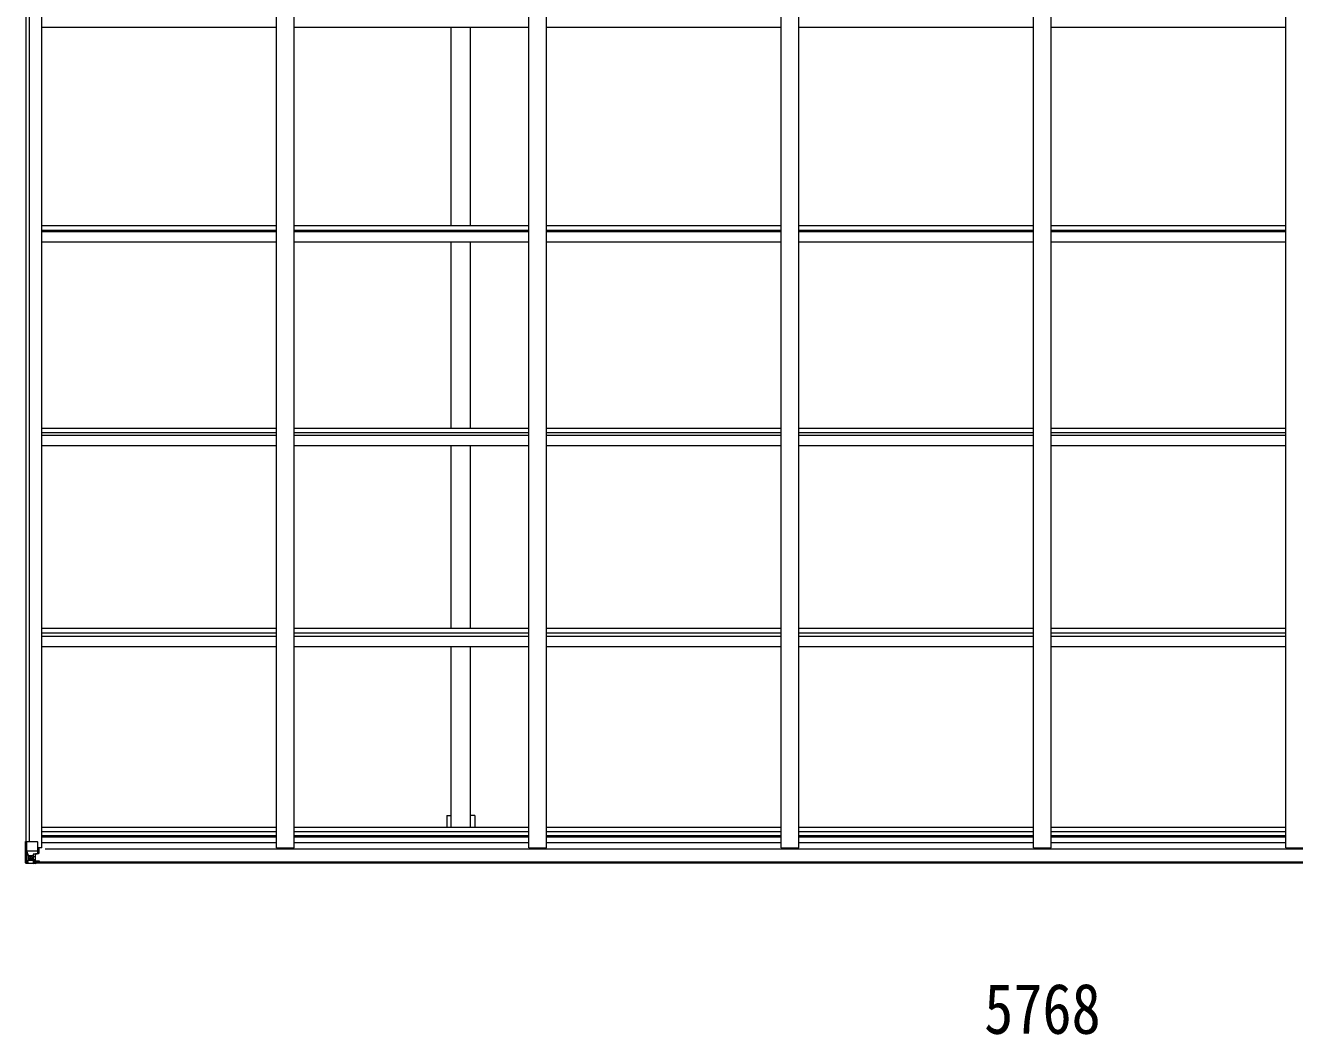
# Model space of a CAD drawing. Units: millimetres at full size; details may follow other scales. Extents: x -8385 to 8479, y -5853 to 5787.
# Drawn here: x 620 to 4222, y 91 to 2957 of the extents above; entities that cross this region are included whole.
import ezdxf
from ezdxf.enums import TextEntityAlignment as Align

# ---------------------------------------------------------------- set-up
doc = ezdxf.new("R2010")
doc.units = ezdxf.units.MM
doc.header["$LTSCALE"] = 30
for name, color, linetype, lineweight in [('0-1_本体', 4, 'Continuous', 9), ('0-2_部品', 7, 'Continuous', 9), ('0-A_寸法', 6, 'Continuous', 9)]:
    doc.layers.add(name, color=color, linetype=linetype, lineweight=lineweight)
doc.styles.add('ＭＳ ゴシック', font='')
doc.styles.get('ＭＳ ゴシック').set_extended_font_data('MS Gothic')

msp = doc.modelspace()

# ---------------------------------------------------------------- linework, layer by layer
at = {"layer": '0-1_本体'}
for p, q in [((667.08, 621.38), (667.08, 5337.75)), ((1333.08, 621.38), (1333.08, 5337.75)), ((1383.08, 621.38), (1383.08, 5337.75)), ((2049.08, 621.38), (2049.08, 5337.75)), ((2099.08, 621.38), (2099.08, 5337.75)), ((2765.08, 621.38), (2765.08, 5337.75)), ((2815.08, 621.38), (2815.08, 5337.75)), ((3481.08, 621.38), (3481.08, 5337.75)), ((3531.08, 621.38), (3531.08, 5337.75)), ((4197.08, 621.38), (4197.08, 5337.75)), ((622.08, 639.85), (622.08, 5319.28)), ((631.91, 639.85), (631.91, 5319.28)), ((667.08, 2951.57), (1333.08, 2951.57)), ((1383.08, 2951.57), (2049.08, 2951.57)), ((1828.58, 2388.93), (1828.58, 2951.57)), ((1883.58, 2388.93), (1883.58, 2951.57)), ((2099.08, 2951.57), (2765.08, 2951.57)), ((2815.08, 2951.57), (3481.08, 2951.57)), ((3531.08, 2951.57), (4197.08, 2951.57)), ((667.08, 2388.93), (1333.08, 2388.93)), ((1383.08, 2388.93), (2049.08, 2388.93)), ((2099.08, 2388.93), (2765.08, 2388.93)), ((2815.08, 2388.93), (3481.08, 2388.93)), ((3531.08, 2388.93), (4197.08, 2388.93)), ((667.08, 2375.91), (1333.08, 2375.91)), ((667.08, 2372.07), (1333.08, 2372.07)), ((667.08, 2342.27), (1333.08, 2342.27)), ((1383.08, 2375.91), (2049.08, 2375.91)), ((1383.08, 2372.07), (2049.08, 2372.07)), ((1383.08, 2342.27), (2049.08, 2342.27)), ((1828.58, 1813.57), (1828.58, 2342.27)), ((1883.58, 1813.57), (1883.58, 2342.27)), ((2099.08, 2375.91), (2765.08, 2375.91)), ((2099.08, 2372.07), (2765.08, 2372.07)), ((2099.08, 2342.27), (2765.08, 2342.27)), ((2815.08, 2375.91), (3481.08, 2375.91)), ((2815.08, 2372.07), (3481.08, 2372.07)), ((2815.08, 2342.27), (3481.08, 2342.27)), ((3531.08, 2375.91), (4197.08, 2375.91)), ((3531.08, 2372.07), (4197.08, 2372.07)), ((3531.08, 2342.27), (4197.08, 2342.27)), ((667.08, 1813.57), (1333.08, 1813.57)), ((1383.08, 1813.57), (2049.08, 1813.57)), ((2099.08, 1813.57), (2765.08, 1813.57)), ((2815.08, 1813.57), (3481.08, 1813.57)), ((3531.08, 1813.57), (4197.08, 1813.57)), ((667.07, 1800.62), (1333.08, 1800.62)), ((667.08, 1793.22), (1333.08, 1793.22)), ((1383.08, 1800.62), (2049.08, 1800.62)), ((1383.08, 1793.22), (2049.08, 1793.22)), ((2099.08, 1800.62), (2765.08, 1800.62)), ((2099.08, 1793.22), (2765.08, 1793.22)), ((2815.08, 1800.62), (3481.08, 1800.62)), ((2815.08, 1793.22), (3481.08, 1793.22)), ((3531.08, 1800.62), (4197.08, 1800.62)), ((3531.08, 1793.22), (4197.08, 1793.22)), ((667.08, 1763.81), (1333.08, 1763.81)), ((1383.08, 1763.81), (2049.08, 1763.81)), ((1828.58, 1245.2), (1828.58, 1763.81)), ((1883.58, 1245.2), (1883.58, 1763.81)), ((2099.08, 1763.81), (2765.08, 1763.81)), ((2815.08, 1763.81), (3481.08, 1763.81)), ((3531.08, 1763.81), (4197.08, 1763.81)), ((667.08, 1245.2), (1333.08, 1245.2)), ((667.08, 1232.36), (1333.08, 1232.36)), ((1383.08, 1245.2), (2049.08, 1245.2)), ((1383.08, 1232.36), (2049.08, 1232.36)), ((2099.08, 1245.2), (2765.08, 1245.2)), ((2099.08, 1232.36), (2765.08, 1232.36)), ((2815.08, 1245.2), (3481.08, 1245.2)), ((2815.08, 1232.36), (3481.08, 1232.36)), ((3531.08, 1245.2), (4197.08, 1245.2)), ((3531.08, 1232.36), (4197.08, 1232.36)), ((667.08, 1222.21), (1333.08, 1222.21)), ((667.08, 1193.24), (1333.08, 1193.24)), ((1383.08, 1222.21), (2049.08, 1222.21)), ((1383.08, 1193.24), (2049.08, 1193.24)), ((1828.58, 680.25), (1828.58, 1193.24)), ((1883.58, 680.25), (1883.58, 1193.24)), ((2099.08, 1222.21), (2765.08, 1222.21)), ((2099.08, 1193.24), (2765.08, 1193.24)), ((2815.08, 1222.21), (3481.08, 1222.21)), ((2815.08, 1193.24), (3481.08, 1193.24)), ((3531.08, 1222.21), (4197.08, 1222.21)), ((3531.08, 1193.24), (4197.08, 1193.24)), ((1816.58, 713.08), (1828.58, 713.08)), ((1816.58, 713.08), (1816.58, 680.25)), ((1895.58, 713.08), (1883.58, 713.08)), ((1895.58, 713.08), (1895.58, 680.25)), ((667.08, 680.25), (1333.08, 680.25)), ((667.08, 667.42), (1333.08, 667.42)), ((667.08, 656.08), (1333.08, 656.08)), ((667.08, 652.29), (1333.08, 652.29)), ((1383.08, 680.25), (2049.08, 680.25)), ((1383.08, 667.42), (2049.08, 667.42)), ((1383.08, 656.08), (2049.08, 656.08)), ((1383.08, 652.29), (2049.08, 652.29)), ((2099.08, 680.25), (2765.08, 680.25)), ((2099.08, 667.42), (2765.08, 667.42)), ((2099.08, 656.08), (2765.08, 656.08)), ((2099.08, 652.29), (2765.08, 652.29)), ((2815.08, 680.25), (3481.08, 680.25)), ((2815.08, 667.42), (3481.08, 667.42)), ((2815.08, 656.08), (3481.08, 656.08)), ((2815.08, 652.29), (3481.08, 652.29)), ((3531.08, 680.25), (4197.08, 680.25)), ((3531.08, 667.42), (4197.08, 667.42)), ((3531.08, 656.08), (4197.08, 656.08)), ((3531.08, 652.29), (4197.08, 652.29)), ((667.08, 621.38), (654.08, 621.38)), ((667.08, 636.34), (1333.08, 636.34)), ((6336.08, 618.06), (676.08, 618.06)), ((1333.08, 621.38), (1383.08, 621.38)), ((1383.08, 636.34), (2049.08, 636.34)), ((2049.08, 621.38), (2099.08, 621.38)), ((2099.08, 636.34), (2765.08, 636.34)), ((2765.08, 621.38), (2815.08, 621.38)), ((2815.08, 636.34), (3481.08, 636.34)), ((3481.08, 621.38), (3531.08, 621.38)), ((3531.08, 636.34), (4197.08, 636.34)), ((4197.08, 621.38), (4247.08, 621.38)), ((643.58, 581.51), (6368.58, 581.51)), ((643.58, 579.08), (6368.58, 579.08))]:
    msp.add_line(p, q, dxfattribs=at)
at = {"layer": '0-2_部品'}
for p, q in [((622.93, 639.85), (653.08, 639.85)), ((622.93, 639.85), (622.93, 579.26)), ((623.47, 612.97), (630.08, 613.18)), ((623.47, 612.97), (627.61, 600.88)), ((630.08, 613.18), (654.08, 613.18)), ((654.08, 638.85), (654.08, 605.75)), ((658.58, 616.85), (654.08, 616.85)), ((658.58, 621.38), (658.58, 604.98)), ((620.08, 579.14), (620.08, 579.18)), ((621.02, 578.18), (621.02, 578.14)), ((621.02, 578.14), (621.02, 578.14)), ((629.99, 577.75), (622.07, 578.23)), ((622.93, 579.2), (622.93, 579.26)), ((626.9, 582.64), (624.16, 578.97)), ((630.08, 599.65), (627.75, 599.62)), ((627.75, 599.62), (627.75, 586.15)), ((627.75, 586.15), (630.08, 586.09)), ((630.08, 599.65), (642.08, 599.65)), ((630.08, 599.65), (630.08, 599.65)), ((630.08, 586.09), (642.08, 586.09)), ((642.08, 576.96), (630.08, 577.75)), ((635.56, 593.29), (635.56, 594.25)), ((641.08, 586.09), (642.08, 586.09)), ((642.08, 602.95), (642.08, 576.85)), ((643.58, 599.65), (642.08, 599.65)), ((643.58, 586.09), (642.08, 586.09)), ((643.58, 582.56), (642.08, 582.56)), ((642.08, 577.73), (648.58, 577.34)), ((648.58, 576.45), (642.08, 576.85)), ((653.26, 605.49), (642.91, 603.84)), ((642.91, 603.2), (653.26, 604.86)), ((642.91, 603.84), (642.91, 603.2)), ((647.58, 596.05), (643.58, 596.05)), ((647.58, 587.85), (643.58, 587.85)), ((644.08, 582.92), (643.58, 582.92)), ((648.58, 578.26), (643.58, 578.35)), ((643.69, 584.22), (647.58, 584.22)), ((644.08, 584.01), (644.08, 583.84)), ((644.08, 583.84), (644.08, 583.84)), ((654.08, 583.76), (644.08, 583.84)), ((644.08, 581.89), (644.08, 583.84)), ((652.08, 581.92), (644.08, 581.92)), ((652.08, 581.89), (644.08, 581.89)), ((647.58, 603.95), (647.58, 583.98)), ((648.58, 578.26), (648.58, 579.08)), ((648.58, 577.85), (648.58, 578.26)), ((648.58, 577.85), (648.58, 577.34)), ((648.58, 577.34), (648.58, 576.45)), ((653.26, 604.86), (653.26, 605.49)), ((653.53, 604.94), (657.58, 604.97)), ((653.58, 578.65), (653.58, 579.08)), ((653.88, 578.65), (653.58, 578.65)), ((653.88, 578.65), (655.57, 579.08)), ((654.08, 583.76), (654.08, 582.15)), ((654.08, 582.15), (659.08, 582.15)), ((657.58, 606.7), (658.58, 606.7)), ((658.58, 604.98), (657.58, 604.97)), ((659.08, 581.51), (659.08, 582.15)), ((659.08, 582.15), (660.08, 582.15)), ((660.08, 583.83), (660.08, 583.72)), ((660.08, 582.15), (660.08, 583.72)), ((660.08, 582.15), (660.08, 581.51))]:
    msp.add_line(p, q, dxfattribs=at)
for points in [[(620.08, 579.18), (620.08, 639.85), (622.93, 639.85)], [(621.02, 578.14), (630.08, 577.58), (642.08, 576.85)], [(633.64, 592.33), (632.68, 592.33), (632.68, 591.37), (633.64, 591.37)], [(635.56, 594.25), (634.6, 594.25), (634.6, 593.29)], [(634.6, 590.41), (634.6, 589.45), (635.56, 589.45), (635.56, 590.41)], [(636.52, 591.37), (637.48, 591.37), (637.48, 592.33), (636.52, 592.33)], [(648.58, 577.85), (643.58, 577.85), (643.58, 603.31)], [(659.08, 583.88), (644.08, 584.01), (644.08, 584.01)], [(644.08, 582.92), (652.08, 582.92), (652.08, 581.51)], [(657.58, 604.97), (657.58, 606.7), (654.08, 606.72)], [(654.08, 583.76), (654.08, 583.77), (660.08, 583.72)]]:
    msp.add_lwpolyline(points, dxfattribs=at)
msp.add_circle((635.08, 591.85), 5.3, dxfattribs=at)
for centre, radius, start, end in [((653.08, 638.85), 1, 0, 90), ((621.08, 579.18), 0.999, 180.04917, 266.5576), ((621.08, 579.14), 0.999, 180.04917, 266.5576), ((621.08, 579.14), 1, 179.99921, 266.49983), ((622.24, 565.53), 12.7, 84.89689, 90.75534), ((624.21, 579.14), 1.28, 177.54105, 228.82169), ((633.64, 593.29), 0.96, 270, 0), ((633.64, 590.41), 0.96, 0, 90), ((636.52, 593.29), 0.96, 180, 270), ((636.52, 590.41), 0.96, 90, 180), ((643.02, 602.91), 0.937, 96.73234, 177.67791), ((643.02, 602.27), 0.937, 96.73234, 177.67791), ((644.08, 584.34), 0.5, 179.95536, 269.47105), ((644.08, 581.42), 0.5, 89.99891, 179.99891), ((644.08, 581.39), 0.5, 90.00309, 180.00198), ((644.1, 584.52), 0.513, 178.95293, 268.11972), ((653.15, 606.42), 0.937, 276.73234, 357.67791), ((653.15, 605.79), 0.937, 276.73234, 357.67791), ((659.22, 576.19), 7.69, 83.56574, 91.03001)]:
    msp.add_arc(centre, radius, start, end, dxfattribs=at)
for centre, major_axis, ratio, start_param, end_param in [((624.19, 610.62), (0.85, -2.32), 0.403757, 3.0087805, 3.9744392), ((623.02, 578.06), (2, -0.12), 0.060933, 2.0712557, 3.1453404), ((822.02, 565.83), (201, -12.36), 0.060933, 3.1453404, 3.145839), ((623.21, 581.16), (-0.02, -3), 0.466854, 0.125683, 0.7596956), ((624.88, 586.23), (0.03, -5), 0.573921, 0.7672717, 1.551125), ((626.35, 599.6), (0, -3), 0.468246, 1.5772882, 2.0127935), ((548.33, 586.09), (81.75, 0), 0.061163, 6.2824128, 6.2831853)]:
    msp.add_ellipse(centre, major_axis=major_axis, ratio=ratio, start_param=start_param, end_param=end_param, dxfattribs=at)

# ---------------------------------------------------------------- texts
at = {"layer": '0-A_寸法', "color": 7, "style": 'ＭＳ ゴシック', "width": 0.85}
msp.add_text('5768', height=143, dxfattribs=at).set_placement((3341.08, 50.47), align=Align.BOTTOM_LEFT)

doc.saveas('drawing.dxf')
